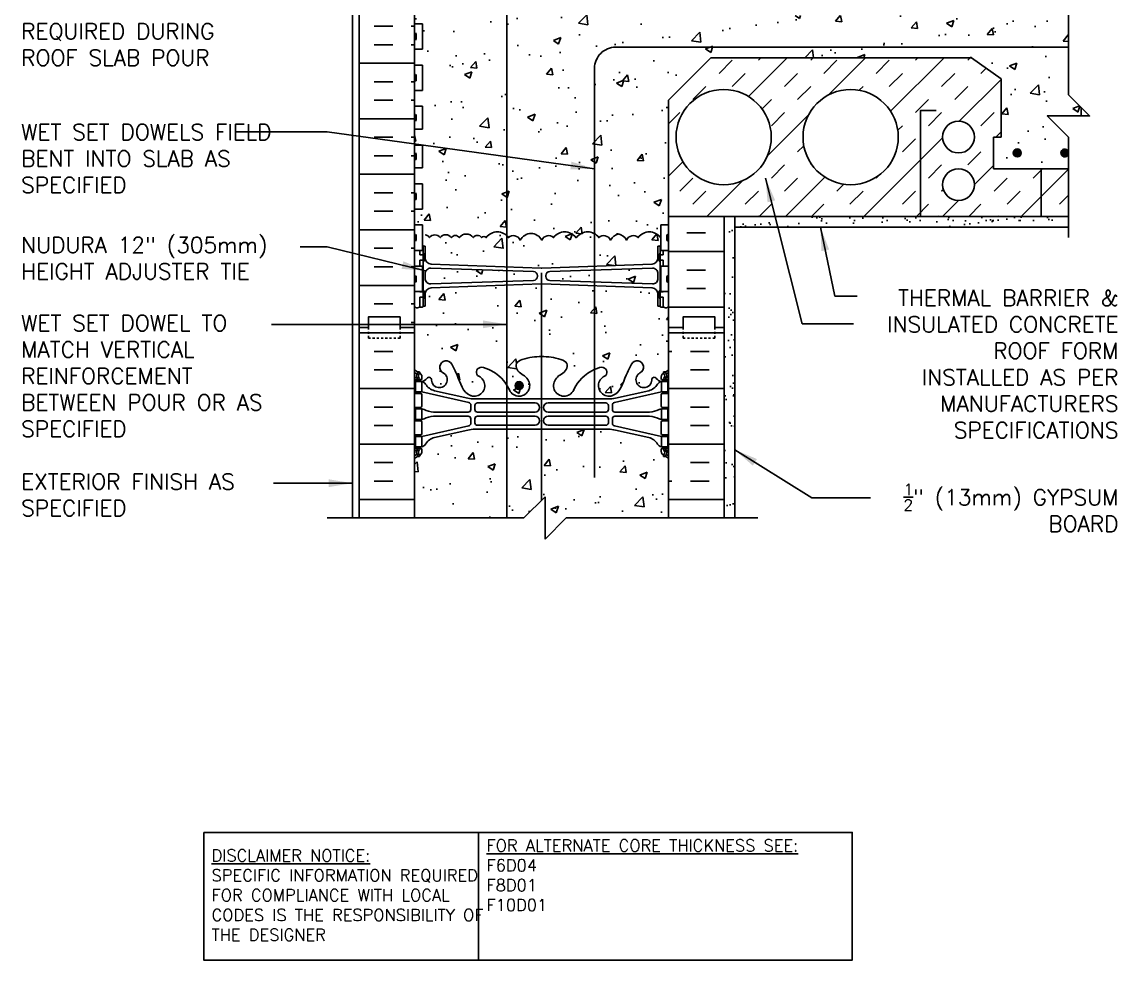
# Model space of a CAD drawing. Header units: inches. Extents: x 240.6 to 292.4, y 49.6 to 123.5.
# Drawn here: x 240.6 to 292.4, y 49.6 to 94 of the extents above; entities that cross this region are included whole.
import ezdxf

# ---------------------------------------------------------------- set-up
doc = ezdxf.new("R2010")
doc.units = ezdxf.units.IN
doc.header["$LTSCALE"] = 0.5
doc.header["$MEASUREMENT"] = 0
doc.linetypes.add('DASHED2', pattern=[0.375, 0.25, -0.125])
for name, color, linetype in [('HATCH', 12, 'Continuous'), ('line25', 2, 'Continuous'), ('LINE3', 3, 'Continuous'), ('LINE50', 5, 'Continuous'), ('LINE9', 9, 'Continuous'), ('TEXT', 4, 'Continuous'), ('Web_Edge', 9, 'Continuous')]:
    doc.layers.add(name, color=color, linetype=linetype)
doc.styles.add('DIM', font='romans.shx', dxfattribs={"width": 0.7})
doc.styles.add('ROMANS', font='romans.shx', dxfattribs={"height": 0.75})
doc.styles.get("Standard").update_dxf_attribs({"font": 'romans.shx', "height": 0.75})
doc.linetypes.add('STEEL', pattern='A,0.5,-0.2,["X",Standard,S=0.1,R=0,X=-0.1,Y=-0.05],-0.1', length=0.8)
doc.dimstyles.new('ext_12', dxfattribs={"dimscale": 12, "dimtxt": 0.09375, "dimasz": 0.09375, "dimexe": 0.09375, "dimexo": 0.0625, "dimgap": 0.0625, "dimtad": 1, "dimdec": 1, "dimzin": 3, "dimdsep": 46, "dimlunit": 4, "dimtxsty": 'DIM', "dimcen": 0.09, "dimdle": 0.09375, "dimclrt": 4, "dimadec": 0, "dimazin": 0, "dimtfac": 1, "dimtdec": 1, "dimtmove": 2, "dimatfit": 3, "dimfxl": 1, "dimfrac": 2, "dimtolj": 1, "dimtzin": 0, "dimarcsym": 0})
pattern_1 = [(45, (-5.4914, 14.1884), (-1.856155, 1.856155), []), (45, (-6.11, 14.807), (-1.856155, 1.856155), [0.875, -0.875]), (45, (-6.7288, 15.4258), (-1.856155, 1.856155), [0.875, -0.875])]

msp = doc.modelspace()

# ---------------------------------------------------------------- hatches: boundary and pattern name
at = {"layer": 'HATCH'}
h = msp.add_hatch(dxfattribs=at)
h.set_pattern_fill('AR-CONC', color=256, scale=0.5)
h.set_pattern_definition([(50, (0, 0), (3.5863, -0.31376), [0.375, -4.125]), (355, (0, 0), (-0.693757, 3.76096), [0.3, -3.3]), (100.4514, (0.299, -0.026), (2.892544, 3.4472), [0.3187, -3.50571]), (46.1842, (0, 1), (5.336207, -0.827596), [0.5625, -6.1875]), (96.6356, (0.4447, 0.931), (4.67331, 4.87059), [0.47805, -5.25857]), (351.1842, (0, 1), (4.67331, 4.87059), [0.45, -4.95]), (21, (0.5, 0.75), (2.984535, -2.013094), [0.375, -4.125]), (326, (0.5, 0.75), (1.216577, 3.62575), [0.3, -3.3]), (71.4514, (0.7487, 0.5822), (4.20111, 1.612656), [0.3187, -3.50571]), (37.5, (0, 0), (0.0607993, 1.6644693), [0, -3.26, 0, -3.35, 0, -3.3125]), (7.5, (0, 0), (1.315348, 1.972059), [0, -1.91, 0, -3.185, 0, -1.2625]), (327.5, (-1.115, 0), (2.669112, -0.1127744), [0, -1.25, 0, -3.9, 0, -5.175]), (317.5, (-1.615, 0), (2.91593, 0.500525), [0, -1.625, 0, -2.59, 0, -3.675])])
h.paths.add_polyline_path([(270.667, 95.158, 0.390098), (270.391, 95.457), (265.183, 95.641, 0.020761), (265.167, 95.642, 0.020761), (265.15, 95.641), (259.942, 95.457, 0.390098), (259.667, 95.158), (259.667, 94.597), (259.567, 94.597, -0.414214), (259.517, 94.547), (259.367, 94.547), (259.337, 94.517), (259.247, 94.517), (259.167, 94.597), (259.167, 94.267, -0.520567), (260.188, 94.172, -0.520567), (260.739, 94.289, -0.520567), (261.789, 94.289, -0.520567), (262.01, 94.289, -0.520567), (262.406, 94.289, -0.520567), (263.06, 94.289, -0.520567), (263.442, 94.289, -0.520567), (263.964, 94.289, -0.520567), (264.465, 94.289, -0.297004), (264.774, 94.414, -0.297004), (265.083, 94.289, -0.520567), (265.584, 94.289, -0.520567), (266.106, 94.289, -0.520567), (266.488, 94.289, -0.520567), (267.142, 94.289, -0.04026), (267.167, 94.319, -0.04026), (267.191, 94.289, -0.520567), (267.845, 94.289, -0.520567), (268.227, 94.289, -0.520567), (268.749, 94.289, -0.40442), (269.167, 94.37, -0.40442), (269.584, 94.289, -0.520567), (270.106, 94.289, -0.520567), (270.488, 94.289, -0.520567), (271.142, 94.289, -0.04026), (271.167, 94.319), (271.167, 94.597), (271.087, 94.517), (270.997, 94.517), (270.967, 94.547), (270.817, 94.547, -0.414214), (270.767, 94.597), (270.667, 94.597)])
h.paths.add_polyline_path([(273.167, 92.267), (285.476, 92.267), (286.88, 91.277), (286.88, 88.517), (286.52, 88.517), (286.52, 87.017), (288.77, 87.017), (290.062, 87.017), (290.062, 88.517), (289.062, 89.517), (290.66, 89.517), (290.66, 89.92), (290.062, 90.517), (290.062, 94.267), (271.167, 94.267), (271.167, 94.319, 0.04026), (271.142, 94.289, 0.520567), (270.488, 94.289, 0.520567), (270.106, 94.289, 0.520567), (269.584, 94.289, 0.40442), (269.167, 94.37, 0.40442), (268.749, 94.289, 0.520567), (268.227, 94.289, 0.520567), (267.845, 94.289, 0.520567), (267.191, 94.289, 0.04026), (267.167, 94.319, 0.04026), (267.142, 94.289, 0.520567), (266.488, 94.289, 0.520567), (266.106, 94.289, 0.520567), (265.584, 94.289, 0.520567), (265.083, 94.289, 0.297004), (264.774, 94.414, 0.297004), (264.465, 94.289, 0.520567), (263.964, 94.289, 0.520567), (263.442, 94.289, 0.520567), (263.06, 94.289, 0.520567), (262.406, 94.289, 0.520567), (262.01, 94.289, 0.520567), (261.789, 94.289, 0.520567), (260.739, 94.289, 0.520567), (260.188, 94.172, 0.520567), (259.167, 94.267), (259.167, 93.872), (259.532, 93.872), (259.532, 92.672), (259.167, 92.672), (259.167, 91.922), (259.532, 91.922), (259.532, 90.722), (259.167, 90.722), (259.167, 89.972), (259.532, 89.972), (259.532, 88.892), (259.167, 88.892), (259.167, 88.142), (259.532, 88.142), (259.532, 87.062), (259.167, 87.062), (259.167, 86.312), (259.532, 86.312), (259.532, 85.112), (259.167, 85.112), (259.167, 84.362), (259.532, 84.362), (259.532, 83.417, -0.327813), (259.567, 83.369), (259.667, 83.369), (259.667, 82.808, 0.390098), (259.942, 82.509), (265.15, 82.326, 0.020761), (265.167, 82.325, 0.020761), (265.183, 82.326), (270.391, 82.509, 0.390098), (270.667, 82.808), (270.667, 83.369), (270.767, 83.369, -0.327813), (270.802, 83.417), (270.802, 84.362), (271.167, 84.362), (271.167, 90.267)])
edge = h.paths.add_edge_path()
edge.add_arc((270.821, 99.156), 0.5, 46.2109, 66.4218)
edge.add_line((271.021, 99.615), (270.931, 99.615))
edge.add_line((270.931, 99.615), (270.931, 99.656))
edge.add_arc((271.071, 99.863), 0.25, 180, 235.9442, ccw=False)
edge.add_line((270.821, 99.863), (270.821, 99.931))
edge.add_arc((270.883, 99.931), 0.0625, 90, 180, ccw=False)
edge.add_line((270.883, 99.993), (270.931, 99.993))
edge.add_line((270.931, 99.993), (270.931, 100.063))
edge.add_line((270.931, 100.063), (270.826, 100.063))
edge.add_arc((270.863, 99.714), 0.352, 96.1291, 141.5331)
edge.add_arc((270.486, 99.982), 0.113, 167.8156, 334.0569, ccw=False)
edge.add_arc((270.001, 99.987), 0.375, 2.9237, 239.8675)
edge.add_arc((269.681, 99.393), 0.3, -152.403, 63.9425, ccw=False)
edge.add_spline(control_points=[(269.415, 99.254), (269.329, 99.421), (269.076, 99.911), (268.881, 100.592), (268.556, 100.723)], knot_values=[0, 0, 0, 0, 0.579211, 1.703896, 1.703896, 1.703896, 1.703896], degree=3, periodic=0)
edge.add_spline(control_points=[(268.556, 100.723), (268.506, 100.742), (268.452, 100.755), (268.395, 100.763)], knot_values=[1.703896, 1.703896, 1.703896, 1.703896, 1.875321, 1.875321, 1.875321, 1.875321], degree=3, periodic=0)
edge.add_arc((268.354, 100.265), 0.5, 85.2926, 251.7937)
edge.add_arc((268.008, 99.64), 0.242, -90, 38.2327, ccw=False)
edge.add_spline(control_points=[(268.008, 99.398), (267.887, 99.396), (267.067, 99.748), (266.822, 100.195), (266.683, 100.475)], knot_values=[0.038125, 0.038125, 0.038125, 0.038125, 0.320663, 1.237398, 1.237398, 1.237398, 1.237398], degree=3, periodic=0)
edge.add_arc((266.229, 100.265), 0.5, 24.819, 224.1875)
edge.add_spline(control_points=[(265.871, 99.917), (265.978, 99.754), (266.338, 99.663), (266.415, 99.167), (265.867, 98.932), (265.463, 98.903), (265.167, 98.882)], knot_values=[0.229407, 0.229407, 0.229407, 0.229407, 0.844432, 1.128849, 1.464331, 2.389004, 2.389004, 2.389004, 2.389004], degree=3, periodic=0)
edge.add_spline(control_points=[(265.167, 98.882), (264.87, 98.903), (264.467, 98.932), (263.918, 99.167), (263.995, 99.663), (264.355, 99.754), (264.463, 99.917)], knot_values=[0.229407, 0.229407, 0.229407, 0.229407, 1.15408, 1.489562, 1.773979, 2.389004, 2.389004, 2.389004, 2.389004], degree=3, periodic=0)
edge.add_arc((264.104, 100.265), 0.5, 315.8125, 515.181)
edge.add_spline(control_points=[(263.65, 100.475), (263.511, 100.195), (263.266, 99.748), (262.446, 99.396), (262.325, 99.398)], knot_values=[0.038125, 0.038125, 0.038125, 0.038125, 0.95486, 1.237398, 1.237398, 1.237398, 1.237398], degree=3, periodic=0)
edge.add_arc((262.325, 99.64), 0.242, 141.7673, 270, ccw=False)
edge.add_arc((261.979, 100.265), 0.5, 288.2063, 454.7074)
edge.add_spline(control_points=[(261.938, 100.763), (261.881, 100.755), (261.827, 100.742), (261.777, 100.723)], knot_values=[1.703896, 1.703896, 1.703896, 1.703896, 1.875321, 1.875321, 1.875321, 1.875321], degree=3, periodic=0)
edge.add_spline(control_points=[(261.777, 100.723), (261.452, 100.592), (261.257, 99.911), (261.004, 99.421), (260.918, 99.254)], knot_values=[0, 0, 0, 0, 1.124685, 1.703896, 1.703896, 1.703896, 1.703896], degree=3, periodic=0)
edge.add_arc((260.653, 99.393), 0.3, 116.0575, 333.031, ccw=False)
edge.add_arc((260.333, 99.987), 0.375, 300.1325, 537.0763)
edge.add_arc((259.847, 99.982), 0.113, -154.0569, 12.1844, ccw=False)
edge.add_arc((259.47, 99.714), 0.352, 38.4669, 83.8709)
edge.add_line((259.508, 100.063), (259.403, 100.063))
edge.add_line((259.403, 100.063), (259.403, 99.993))
edge.add_line((259.403, 99.993), (259.45, 99.993))
edge.add_arc((259.45, 99.931), 0.0625, 0, 90, ccw=False)
edge.add_line((259.513, 99.931), (259.513, 99.863))
edge.add_arc((259.263, 99.863), 0.25, 304.0558, 360, ccw=False)
edge.add_line((259.403, 99.656), (259.403, 99.615))
edge.add_line((259.403, 99.615), (259.313, 99.615))
edge.add_arc((259.513, 99.156), 0.5, 113.5782, 133.7891)
edge.add_line((259.167, 99.517), (259.167, 97.517))
edge.add_line((259.167, 97.517), (259.167, 97.437))
edge.add_line((259.167, 97.437), (259.247, 97.517))
edge.add_line((259.247, 97.517), (259.337, 97.517))
edge.add_line((259.337, 97.517), (259.367, 97.487))
edge.add_line((259.367, 97.487), (259.517, 97.487))
edge.add_arc((259.517, 97.437), 0.05, 0, 90, ccw=False)
edge.add_line((259.567, 97.437), (259.667, 97.437))
edge.add_line((259.667, 97.437), (259.667, 96.876))
edge.add_arc((259.967, 96.876), 0.3, 180, 265.2426)
edge.add_line((259.942, 96.577), (265.15, 96.394))
edge.add_arc((265.167, 96.593), 0.2, 265.2426, 270)
edge.add_arc((265.167, 96.593), 0.2, 270, 274.7574)
edge.add_line((265.183, 96.394), (270.391, 96.577))
edge.add_arc((270.367, 96.876), 0.3, 274.7574, 360)
edge.add_line((270.667, 96.876), (270.667, 97.437))
edge.add_line((270.667, 97.437), (270.767, 97.437))
edge.add_arc((270.817, 97.437), 0.05, 90, 180, ccw=False)
edge.add_line((270.817, 97.487), (270.967, 97.487))
edge.add_line((270.967, 97.487), (270.997, 97.517))
edge.add_line((270.997, 97.517), (271.087, 97.517))
edge.add_line((271.087, 97.517), (271.167, 97.437))
edge.add_line((271.167, 97.437), (271.167, 97.517))
edge.add_line((271.167, 97.517), (271.167, 99.517))
h.paths.add_polyline_path([(271.167, 106.517), (266.123, 106.517), (265.123, 105.517), (265.123, 107.517), (264.123, 106.517), (259.167, 106.517), (259.167, 103.71, 0.088416), (259.313, 103.612), (259.403, 103.612), (259.403, 103.571, -0.249069), (259.513, 103.363), (259.513, 103.296, -0.414214), (259.45, 103.233), (259.403, 103.233), (259.403, 103.163), (259.508, 103.163, -0.155529), (259.683, 103.029, 0.180914), (260.101, 102.718), (261.682, 102.365, 0.054974), (262.009, 102.329), (265.167, 102.329), (268.325, 102.329, 0.054974), (268.651, 102.365), (270.232, 102.718, 0.180914), (270.65, 103.029, -0.155529), (270.826, 103.163), (270.931, 103.163), (270.931, 103.233), (270.883, 103.233, -0.414214), (270.821, 103.296), (270.821, 103.363, -0.249069), (270.931, 103.571), (270.931, 103.612), (271.021, 103.612, 0.088416), (271.167, 103.71)])
h.paths.add_polyline_path([(264.783, 96.234), (259.922, 96.386, 0.421005), (259.667, 96.136), (259.667, 95.899, 0.425773), (259.926, 95.649), (264.783, 95.8, 0.390098), (264.967, 96), (264.967, 96.035, 0.390098)])
h.paths.add_polyline_path([(270.667, 96.136, 0.425773), (270.407, 96.386), (265.55, 96.234, 0.390098), (265.367, 96.035), (265.367, 96, 0.390098), (265.55, 95.8), (270.411, 95.649, 0.421005), (270.667, 95.899)])
h.paths.add_polyline_path([(271.167, 111.45, 0.088416), (271.021, 111.547), (270.931, 111.547), (270.931, 111.589, -0.249069), (270.821, 111.796), (270.821, 111.864, -0.414214), (270.883, 111.926), (270.931, 111.926), (270.931, 111.996), (270.826, 111.996, -0.155529), (270.65, 112.13, 0.180914), (270.232, 112.442), (268.651, 112.795, 0.054974), (268.325, 112.831), (265.167, 112.831), (262.009, 112.831, 0.054974), (261.682, 112.795), (260.101, 112.442, 0.180914), (259.683, 112.13, -0.155529), (259.508, 111.996), (259.403, 111.996), (259.403, 111.926), (259.45, 111.926, -0.414214), (259.513, 111.864), (259.513, 111.796, -0.249069), (259.403, 111.589), (259.403, 111.547), (259.313, 111.547, 0.088416), (259.167, 111.45), (259.167, 109.017), (264.123, 109.017), (265.123, 110.017), (265.123, 108.017), (266.123, 109.017), (271.167, 109.017)])
edge = h.paths.add_edge_path()
edge.add_line((271.167, 80.529), (271.087, 80.449))
edge.add_line((271.087, 80.449), (270.997, 80.449))
edge.add_line((270.997, 80.449), (270.967, 80.479))
edge.add_line((270.967, 80.479), (270.817, 80.479))
edge.add_arc((270.817, 80.529), 0.05, 180, 270, ccw=False)
edge.add_line((270.767, 80.529), (270.667, 80.529))
edge.add_line((270.667, 80.529), (270.667, 81.09))
edge.add_arc((270.367, 81.09), 0.3, 360, 445.2426)
edge.add_line((270.391, 81.389), (265.183, 81.573))
edge.add_arc((265.167, 81.374), 0.2, 85.2426, 90)
edge.add_arc((265.167, 81.374), 0.2, 90, 94.7574)
edge.add_line((265.15, 81.573), (259.942, 81.389))
edge.add_arc((259.967, 81.09), 0.3, 94.7574, 180)
edge.add_line((259.667, 81.09), (259.667, 80.529))
edge.add_line((259.667, 80.529), (259.567, 80.529))
edge.add_arc((259.517, 80.529), 0.05, -90, 0, ccw=False)
edge.add_line((259.517, 80.479), (259.367, 80.479))
edge.add_line((259.367, 80.479), (259.337, 80.449))
edge.add_line((259.337, 80.449), (259.247, 80.449))
edge.add_line((259.247, 80.449), (259.167, 80.529))
edge.add_line((259.167, 80.529), (259.167, 79.517))
edge.add_line((259.167, 79.517), (259.167, 77.517))
edge.add_arc((259.513, 77.878), 0.5, 226.2109, 246.4218)
edge.add_line((259.313, 77.42), (259.403, 77.42))
edge.add_line((259.403, 77.42), (259.403, 77.378))
edge.add_arc((259.263, 77.171), 0.25, 0, 55.9442, ccw=False)
edge.add_line((259.513, 77.171), (259.513, 77.104))
edge.add_arc((259.45, 77.104), 0.0625, -90, 0, ccw=False)
edge.add_line((259.45, 77.041), (259.403, 77.041))
edge.add_line((259.403, 77.041), (259.403, 76.971))
edge.add_line((259.403, 76.971), (259.508, 76.971))
edge.add_arc((259.47, 77.321), 0.352, 276.1291, 321.5331)
edge.add_arc((259.847, 77.052), 0.113, -12.1844, 154.0569, ccw=False)
edge.add_arc((260.333, 77.048), 0.375, 182.9237, 419.8675)
edge.add_arc((260.653, 77.641), 0.3, 27.597, 243.9425, ccw=False)
edge.add_spline(control_points=[(260.918, 77.78), (261.004, 77.614), (261.257, 77.123), (261.452, 76.443), (261.777, 76.312)], knot_values=[0, 0, 0, 0, 0.579211, 1.703896, 1.703896, 1.703896, 1.703896], degree=3, periodic=0)
edge.add_spline(control_points=[(261.777, 76.312), (261.827, 76.292), (261.881, 76.28), (261.938, 76.271)], knot_values=[1.703896, 1.703896, 1.703896, 1.703896, 1.875321, 1.875321, 1.875321, 1.875321], degree=3, periodic=0)
edge.add_arc((261.979, 76.77), 0.5, 265.2926, 431.7937)
edge.add_arc((262.325, 77.394), 0.242, 90, 218.2327, ccw=False)
edge.add_spline(control_points=[(262.325, 77.636), (262.446, 77.638), (263.266, 77.287), (263.511, 76.84), (263.65, 76.56)], knot_values=[0.038125, 0.038125, 0.038125, 0.038125, 0.320663, 1.237398, 1.237398, 1.237398, 1.237398], degree=3, periodic=0)
edge.add_arc((264.104, 76.77), 0.5, 204.819, 404.1875)
edge.add_spline(control_points=[(264.463, 77.118), (264.355, 77.281), (263.995, 77.372), (263.918, 77.867), (264.467, 78.103), (264.87, 78.132), (265.167, 78.153)], knot_values=[0.229407, 0.229407, 0.229407, 0.229407, 0.844432, 1.128849, 1.464331, 2.389004, 2.389004, 2.389004, 2.389004], degree=3, periodic=0)
edge.add_spline(control_points=[(265.167, 78.153), (265.463, 78.132), (265.867, 78.103), (266.415, 77.867), (266.338, 77.372), (265.978, 77.281), (265.871, 77.118)], knot_values=[0.229407, 0.229407, 0.229407, 0.229407, 1.15408, 1.489562, 1.773979, 2.389004, 2.389004, 2.389004, 2.389004], degree=3, periodic=0)
edge.add_arc((266.229, 76.77), 0.5, 135.8125, 335.181)
edge.add_spline(control_points=[(266.683, 76.56), (266.822, 76.84), (267.067, 77.287), (267.887, 77.638), (268.008, 77.636)], knot_values=[0.038125, 0.038125, 0.038125, 0.038125, 0.95486, 1.237398, 1.237398, 1.237398, 1.237398], degree=3, periodic=0)
edge.add_arc((268.008, 77.394), 0.242, -38.2327, 90, ccw=False)
edge.add_arc((268.354, 76.77), 0.5, 108.2063, 274.7074)
edge.add_spline(control_points=[(268.395, 76.271), (268.452, 76.28), (268.506, 76.292), (268.556, 76.312)], knot_values=[1.703896, 1.703896, 1.703896, 1.703896, 1.875321, 1.875321, 1.875321, 1.875321], degree=3, periodic=0)
edge.add_spline(control_points=[(268.556, 76.312), (268.881, 76.443), (269.076, 77.123), (269.329, 77.614), (269.415, 77.78)], knot_values=[0, 0, 0, 0, 1.124685, 1.703896, 1.703896, 1.703896, 1.703896], degree=3, periodic=0)
edge.add_arc((269.681, 77.641), 0.3, -63.9425, 153.014, ccw=False)
edge.add_arc((270.001, 77.048), 0.375, 120.1325, 357.0763)
edge.add_arc((270.486, 77.052), 0.113, 25.9431, 192.1844, ccw=False)
edge.add_arc((270.863, 77.321), 0.352, 218.4669, 263.8709)
edge.add_line((270.826, 76.971), (270.931, 76.971))
edge.add_line((270.931, 76.971), (270.931, 77.041))
edge.add_line((270.931, 77.041), (270.883, 77.041))
edge.add_arc((270.883, 77.104), 0.0625, 180, 270, ccw=False)
edge.add_line((270.821, 77.104), (270.821, 77.171))
edge.add_arc((271.071, 77.171), 0.25, 124.0558, 180, ccw=False)
edge.add_line((270.931, 77.378), (270.931, 77.42))
edge.add_line((270.931, 77.42), (271.021, 77.42))
edge.add_arc((270.821, 77.878), 0.5, 293.5782, 313.7891)
edge.add_line((271.167, 77.517), (271.167, 80.529))
h.paths.add_polyline_path([(264.966, 81.949, 0.446422), (264.762, 82.167), (259.922, 82.318, 0.421005), (259.667, 82.068), (259.667, 81.83, 0.425773), (259.926, 81.581), (264.783, 81.732, 0.4157)])
h.paths.add_polyline_path([(270.667, 82.068, 0.425773), (270.407, 82.318), (265.55, 82.166, 0.4157), (265.367, 81.949, 0.446422), (265.571, 81.732), (270.411, 81.581, 0.421005), (270.667, 81.83)])
h.paths.add_polyline_path([(271.167, 73.325, 0.088416), (271.021, 73.422), (270.931, 73.422), (270.931, 73.464, -0.249069), (270.821, 73.671), (270.821, 73.739, -0.414214), (270.883, 73.801), (270.931, 73.801), (270.931, 73.871), (270.826, 73.871, -0.155529), (270.65, 74.005, 0.180914), (270.232, 74.317), (268.651, 74.67, 0.054974), (268.325, 74.706), (265.167, 74.706), (262.009, 74.706, 0.054974), (261.682, 74.67), (260.101, 74.317, 0.180914), (259.683, 74.005, -0.155529), (259.508, 73.871), (259.403, 73.871), (259.403, 73.801), (259.45, 73.801, -0.414214), (259.513, 73.739), (259.513, 73.671, -0.249069), (259.403, 73.464), (259.403, 73.422), (259.313, 73.422, 0.088416), (259.167, 73.325), (259.167, 70.517), (264.333, 70.517), (265.333, 71.517), (265.333, 69.517), (266.333, 70.517), (271.167, 70.517)])
h = msp.add_hatch(dxfattribs=at)
h.set_pattern_fill('INSUL', color=256, scale=7, style=0)
h.set_pattern_definition([(0, (-2666.995, -317.4922), (0, 2.625), []), (0, (-2666.995, -316.6172), (0, 2.625), [0.875, -0.875]), (0, (-2666.995, -315.7422), (0, 2.625), [0.875, -0.875])])
h.paths.add_polyline_path([(256.542, 79.517), (256.979, 79.517), (256.979, 80.017), (258.479, 80.017), (258.479, 79.517), (259.167, 79.517), (259.167, 97.517), (258.479, 97.517), (258.479, 98.017), (256.979, 98.017), (256.979, 97.517), (256.542, 97.517)])
h = msp.add_hatch(dxfattribs=at)
h.set_pattern_fill('INSUL', color=256, scale=7, style=0)
h.set_pattern_definition([(0, (76.0339, -48.1425), (0, 2.625), []), (0, (76.0339, -47.2675), (0, 2.625), [0.875, -0.875]), (0, (76.0339, -46.3925), (0, 2.625), [0.875, -0.875])])
h.paths.add_polyline_path([(273.792, 97.517), (273.354, 97.517), (273.354, 98.017), (271.854, 98.017), (271.854, 97.517), (271.167, 97.517), (271.167, 94.267), (273.792, 94.267)])
h.paths.add_polyline_path([(273.792, 84.767), (271.167, 84.767), (271.167, 79.517), (271.854, 79.517), (271.854, 80.017), (273.354, 80.017), (273.354, 79.517), (273.792, 79.517)])
h = msp.add_hatch(dxfattribs=at)
h.set_pattern_fill('INSUL', color=256, scale=7, angle=45, style=0)
h.set_pattern_definition(pattern_1)
h.paths.add_polyline_path([(284.117, 86.267, -1), (285.617, 86.267, -1)], flags=16)
edge = h.paths.add_edge_path()
edge.add_arc((284.867, 88.517), 0.75, 0, 360)
edge = h.paths.add_edge_path()
edge.add_arc((279.77, 88.517), 2.25, 0, 360)
edge = h.paths.add_edge_path()
edge.add_arc((273.77, 88.517), 2.25, 0, 360)
h.paths.add_polyline_path([(288.77, 87.017), (286.52, 87.017), (286.52, 88.517), (286.88, 88.517), (286.88, 91.277), (285.476, 92.267), (273.167, 92.267), (271.167, 90.267), (271.167, 84.767), (288.77, 84.767)])
h = msp.add_hatch(dxfattribs=at)
h.set_pattern_fill('INSUL', color=256, scale=7, angle=45, style=0)
h.set_pattern_definition(pattern_1)
h.paths.add_polyline_path([(288.77, 84.767), (290.062, 84.767), (290.062, 87.017), (288.77, 87.017)])
h = msp.add_hatch(dxfattribs=at)
h.set_pattern_fill('AR-SAND', color=256, scale=0.5, style=0)
h.set_pattern_definition([(37.5, (76.03386, -48.1425), (-0.0314967, 0.963412), [0, -0.76, 0, -0.85, 0, -0.8125]), (7.5, (76.0339, -48.1425), (0.8848884, 1.411073), [0, -0.41, 0, -0.685, 0, -0.2625]), (327.5, (75.4189, -48.1425), (1.557071, 0.0028295), [0, -0.25, 0, -0.9, 0, -1.175]), (317.5, (75.4189, -48.1425), (1.503063, 0.438838), [0, -0.125, 0, -0.59, 0, -0.675])])
h.paths.add_polyline_path([(274.292, 84.45, 0.267949), (274.042, 84.017), (274.042, 81.767), (273.917, 81.267), (273.792, 81.267), (273.792, 79.517), (273.792, 70.517), (274.292, 70.517)])
h = msp.add_hatch(dxfattribs=at)
h.set_pattern_fill('AR-SAND', color=256, scale=0.5, style=0)
h.set_pattern_definition([(37.5, (72.86946, -49.7245), (-0.0314967, 0.963412), [0, -0.76, 0, -0.85, 0, -0.8125]), (7.5, (72.8695, -49.7245), (0.8848884, 1.411073), [0, -0.41, 0, -0.685, 0, -0.2625]), (327.5, (72.2545, -49.7245), (1.557071, 0.0028295), [0, -0.25, 0, -0.9, 0, -1.175]), (317.5, (72.2545, -49.7245), (1.503063, 0.438838), [0, -0.125, 0, -0.59, 0, -0.675])])
h.paths.add_polyline_path([(277.792, 84.767), (277.792, 84.642, -0.414214), (277.667, 84.517), (274.542, 84.517, 0.131652), (274.292, 84.45), (274.292, 84.267), (290.062, 84.267), (290.062, 84.767)])
at = {"layer": 'LINE3'}
for points in [[(287.832, 87.767, 1), (287.457, 87.767, 1)], [(290.062, 87.851, 4.219488), (290.062, 87.683)], [(264.292, 76.77, 1), (263.917, 76.77, 1)]]:
    msp.add_hatch(color=256, dxfattribs=at).paths.add_polyline_path(points)

# ---------------------------------------------------------------- linework, layer by layer
at = {"layer": 'HATCH'}
for p, q in [((287.513, 87.906), (287.513, 87.906)), ((275.412, 84.767), (275.438, 84.794)), ((278.24, 84.767), (278.266, 84.794)), ((283.897, 84.767), (283.923, 84.794)), ((286.725, 84.767), (286.752, 84.794)), ((256.542, 79.258), (259.167, 79.258)), ((273.792, 79.258), (271.167, 79.258)), ((257.255, 78.383), (258.13, 78.383)), ((271.328, 78.383), (271.167, 78.383)), ((271.328, 78.383), (271.167, 78.383)), ((273.078, 78.383), (272.203, 78.383)), ((257.255, 77.508), (258.13, 77.508)), ((273.078, 77.508), (272.203, 77.508)), ((256.542, 76.633), (259.167, 76.633)), ((273.792, 76.633), (271.167, 76.633)), ((257.255, 75.758), (258.13, 75.758)), ((273.078, 75.758), (272.203, 75.758)), ((257.255, 74.883), (258.13, 74.883)), ((273.078, 74.883), (272.203, 74.883)), ((256.542, 74.008), (259.167, 74.008)), ((273.792, 74.008), (271.167, 74.008)), ((257.255, 73.133), (258.13, 73.133)), ((273.078, 73.133), (272.203, 73.133)), ((257.255, 72.258), (258.13, 72.258)), ((271.328, 72.258), (271.167, 72.258)), ((271.328, 72.258), (271.167, 72.258)), ((273.078, 72.258), (272.203, 72.258)), ((256.542, 71.383), (259.167, 71.383)), ((273.792, 71.383), (271.167, 71.383))]:
    msp.add_line(p, q, dxfattribs=at)
for points in [[(264.667, 83.964, 0.257048), (264.152, 83.648, 0.520567), (263.601, 83.766, 0.520567), (262.55, 83.766, 0.520567), (262.33, 83.766, 0.520567), (261.933, 83.766, 0.520567), (261.279, 83.766, 0.520567), (260.897, 83.766, 0.520567), (260.376, 83.766, 0.520567), (259.874, 83.766, 0.204172), (259.671, 83.892, 0.204172)], [(264.667, 83.964, -0.257048), (265.181, 83.648, -0.520567), (265.732, 83.766, -0.520567), (266.783, 83.766, -0.053186), (266.802, 83.787, -0.053186)], [(268.802, 83.943, 0.199481), (268.422, 83.648, 0.520567), (267.871, 83.766, 0.520567), (266.82, 83.766, 0.053186), (266.802, 83.787)], [(268.802, 83.943, -0.199481), (269.181, 83.648, -0.520567), (269.732, 83.766, -0.520567), (270.783, 83.766, -0.053186), (270.802, 83.787)]]:
    msp.add_lwpolyline(points, format="xyb", dxfattribs=at)
at = {"layer": 'line25'}
for p, q in [((259.167, 97.517), (259.167, 79.517)), ((259.167, 93.872), (259.532, 93.872)), ((259.532, 92.672), (259.532, 93.872)), ((259.167, 92.672), (259.532, 92.672)), ((271.167, 90.267), (273.167, 92.267)), ((273.167, 92.267), (285.476, 92.267)), ((285.476, 92.267), (286.88, 91.277)), ((259.167, 91.922), (259.532, 91.922)), ((259.532, 90.722), (259.532, 91.922)), ((286.88, 91.277), (286.88, 88.517)), ((259.167, 90.722), (259.532, 90.722)), ((271.167, 84.362), (271.167, 90.267)), ((259.167, 89.972), (259.532, 89.972)), ((259.532, 89.972), (259.532, 88.892)), ((259.167, 88.892), (259.532, 88.892)), ((286.88, 88.517), (286.52, 88.517)), ((286.52, 88.517), (286.52, 87.017)), ((259.167, 88.142), (259.532, 88.142)), ((259.532, 87.062), (259.532, 88.142)), ((259.167, 87.062), (259.532, 87.062)), ((286.52, 87.017), (288.77, 87.017)), ((288.77, 87.017), (288.77, 84.767)), ((259.167, 86.312), (259.532, 86.312)), ((259.532, 86.312), (259.532, 85.112)), ((259.167, 85.112), (259.532, 85.112)), ((259.167, 84.362), (259.532, 84.362)), ((259.532, 84.362), (259.532, 83.162)), ((270.802, 84.362), (270.802, 83.162)), ((271.167, 84.362), (270.802, 84.362)), ((271.167, 84.767), (290.062, 84.767)), ((271.167, 70.517), (271.167, 84.767)), ((288.77, 84.767), (271.167, 84.767)), ((259.167, 83.162), (259.532, 83.162)), ((271.167, 83.162), (270.802, 83.162)), ((259.167, 82.412), (259.532, 82.412)), ((259.532, 82.412), (259.532, 81.212)), ((271.167, 82.412), (270.802, 82.412)), ((270.802, 82.412), (270.802, 81.212)), ((259.167, 81.212), (259.532, 81.212)), ((271.167, 81.212), (270.802, 81.212)), ((259.167, 79.517), (259.167, 70.517))]:
    msp.add_line(p, q, dxfattribs=at)
for points in [[(290.66, 89.92), (290.66, 89.517)], [(290.062, 87.017), (288.77, 87.017), (288.77, 84.767), (290.062, 84.767)]]:
    msp.add_lwpolyline(points, dxfattribs=at)
at = {"layer": 'LINE3'}
for p, q in [((263.517, 106.517), (263.517, 70.517)), ((265.16, 82.093), (265.16, 71.344))]:
    msp.add_line(p, q, dxfattribs=at)
at = {"layer": 'LINE3', "linetype": 'STEEL'}
msp.add_line((290.062, 92.767), (273.167, 92.767), dxfattribs=at)
at = {"layer": 'LINE3'}
msp.add_lwpolyline([(273.167, 92.767), (268.667, 92.767, 0.414214), (267.667, 91.767), (267.667, 72.43)], format="xyb", dxfattribs=at)
for centre in [(287.645, 87.767), (264.104, 76.77)]:
    msp.add_circle(centre, 0.188, dxfattribs=at)
msp.add_arc((289.895, 87.767), 0.188, 26.6657, 333.3343, dxfattribs=at)
at = {"layer": 'LINE50'}
for p, q in [((256.542, 79.517), (256.542, 97.517)), ((273.792, 79.517), (273.792, 84.767)), ((256.542, 70.517), (256.542, 79.517)), ((273.792, 70.517), (273.792, 79.517))]:
    msp.add_line(p, q, dxfattribs=at)
for points in [[(259.167, 79.517), (258.479, 79.517), (258.479, 80.017), (256.979, 80.017), (256.979, 79.517), (256.542, 79.517)], [(256.542, 79.517), (256.979, 79.517), (256.979, 80.017), (258.479, 80.017), (258.479, 79.517), (259.167, 79.517)], [(271.167, 79.517), (271.854, 79.517), (271.854, 80.017), (273.354, 80.017), (273.354, 79.517), (273.792, 79.517)], [(273.792, 79.517), (273.354, 79.517), (273.354, 80.017), (271.854, 80.017), (271.854, 79.517), (271.167, 79.517)]]:
    msp.add_lwpolyline(points, dxfattribs=at)
at = {"layer": 'LINE9'}
for p, q in [((256.229, 106.517), (256.229, 70.52)), ((259.167, 93.382), (259.167, 93.162)), ((259.167, 93.327), (259.167, 93.327)), ((259.167, 93.217), (259.167, 93.217)), ((259.207, 93.422), (259.207, 93.422)), ((259.247, 93.382), (259.247, 93.162)), ((259.207, 93.122), (259.207, 93.122)), ((259.167, 91.432), (259.167, 91.212)), ((259.167, 91.377), (259.167, 91.377)), ((259.167, 91.267), (259.167, 91.267)), ((259.207, 91.472), (259.207, 91.472)), ((259.207, 91.172), (259.207, 91.172)), ((259.247, 91.432), (259.247, 91.212)), ((259.167, 89.542), (259.167, 89.322)), ((259.207, 89.582), (259.207, 89.582)), ((259.247, 89.542), (259.247, 89.322)), ((259.167, 89.487), (259.167, 89.487)), ((259.167, 89.377), (259.167, 89.377)), ((259.207, 89.282), (259.207, 89.282)), ((259.167, 87.712), (259.167, 87.492)), ((259.167, 87.657), (259.167, 87.657)), ((259.167, 87.547), (259.167, 87.547)), ((259.207, 87.752), (259.207, 87.752)), ((259.247, 87.712), (259.247, 87.492)), ((259.207, 87.452), (259.207, 87.452)), ((259.167, 85.822), (259.167, 85.602)), ((259.167, 85.767), (259.167, 85.767)), ((259.167, 85.657), (259.167, 85.657)), ((259.207, 85.862), (259.207, 85.862)), ((259.207, 85.562), (259.207, 85.562)), ((259.247, 85.822), (259.247, 85.602)), ((274.292, 70.517), (274.292, 84.767)), ((259.167, 83.872), (259.167, 83.652)), ((259.207, 83.912), (259.207, 83.912)), ((259.247, 83.872), (259.247, 83.652)), ((271.087, 83.872), (271.087, 83.652)), ((271.127, 83.912), (271.127, 83.912)), ((271.167, 83.872), (271.167, 83.652)), ((274.292, 84.267), (290.062, 84.267)), ((259.167, 83.817), (259.167, 83.817)), ((259.167, 83.707), (259.167, 83.707)), ((259.207, 83.612), (259.207, 83.612)), ((259.567, 83.369), (259.667, 83.369)), ((259.567, 80.529), (259.567, 83.369)), ((259.567, 83.349), (259.567, 83.349)), ((259.667, 83.369), (259.667, 82.808)), ((270.667, 83.369), (270.667, 82.808)), ((270.767, 83.369), (270.667, 83.369)), ((270.767, 80.529), (270.767, 83.369)), ((270.767, 83.349), (270.767, 83.349)), ((271.127, 83.612), (271.127, 83.612)), ((271.167, 83.817), (271.167, 83.817)), ((271.167, 83.707), (271.167, 83.707)), ((259.417, 83.162), (259.417, 82.949)), ((259.567, 82.999), (259.617, 82.999)), ((259.617, 82.999), (259.617, 82.649)), ((270.767, 82.999), (270.717, 82.999)), ((270.717, 82.999), (270.717, 82.649)), ((270.917, 83.162), (270.917, 82.949)), ((259.417, 82.699), (259.417, 82.412)), ((259.567, 82.649), (259.617, 82.649)), ((264.783, 82.166), (259.926, 82.318)), ((265.15, 82.326), (259.942, 82.509)), ((265.183, 82.326), (270.391, 82.509)), ((265.55, 82.166), (270.407, 82.318)), ((270.767, 82.649), (270.717, 82.649)), ((270.917, 82.699), (270.917, 82.412)), ((259.167, 81.922), (259.167, 81.702)), ((259.167, 81.867), (259.167, 81.867)), ((259.207, 81.962), (259.207, 81.962)), ((259.247, 81.922), (259.247, 81.702)), ((259.667, 81.83), (259.667, 82.068)), ((264.967, 81.967), (264.967, 81.932)), ((265.367, 81.967), (265.367, 81.932)), ((270.667, 81.83), (270.667, 82.068)), ((271.087, 81.922), (271.087, 81.702)), ((271.127, 81.962), (271.127, 81.962)), ((271.167, 81.922), (271.167, 81.702)), ((271.167, 81.867), (271.167, 81.867)), ((259.167, 81.757), (259.167, 81.757)), ((259.207, 81.662), (259.207, 81.662)), ((264.783, 81.732), (259.926, 81.581)), ((265.15, 81.573), (259.942, 81.389)), ((265.183, 81.573), (270.391, 81.389)), ((265.55, 81.732), (270.407, 81.581)), ((271.127, 81.662), (271.127, 81.662)), ((271.167, 81.757), (271.167, 81.757)), ((259.417, 81.212), (259.417, 81.199)), ((259.417, 80.949), (259.417, 80.529)), ((259.567, 81.249), (259.617, 81.249)), ((259.567, 80.899), (259.617, 80.899)), ((259.617, 81.249), (259.617, 80.899)), ((259.667, 81.09), (259.667, 80.529)), ((270.667, 81.09), (270.667, 80.529)), ((270.717, 81.249), (270.717, 80.899)), ((270.767, 81.249), (270.717, 81.249)), ((270.767, 80.899), (270.717, 80.899)), ((270.917, 81.212), (270.917, 81.199)), ((270.917, 80.949), (270.917, 80.529)), ((259.167, 80.529), (259.247, 80.449)), ((259.247, 80.449), (259.337, 80.449)), ((259.417, 80.529), (259.337, 80.449)), ((259.367, 80.479), (259.517, 80.479)), ((259.417, 80.479), (259.517, 80.479)), ((259.567, 80.529), (259.667, 80.529)), ((270.767, 80.529), (270.667, 80.529)), ((270.967, 80.479), (270.817, 80.479)), ((270.917, 80.479), (270.817, 80.479)), ((270.917, 80.529), (270.997, 80.449)), ((271.087, 80.449), (270.997, 80.449)), ((271.167, 80.529), (271.087, 80.449)), ((265.333, 71.517), (264.333, 70.517)), ((265.333, 71.517), (265.333, 69.517)), ((255.038, 70.517), (264.333, 70.517)), ((266.333, 70.517), (265.333, 69.517)), ((266.333, 70.517), (275.392, 70.517))]:
    msp.add_line(p, q, dxfattribs=at)
for points in [[(290.062, 83.767), (290.062, 88.517), (289.062, 89.517), (291.062, 89.517), (290.062, 90.517), (290.062, 96.179)], [(283.818, 89.767), (283.068, 89.767), (283.068, 84.767)], [(259.417, 82.949), (259.567, 82.949), (259.567, 82.699), (259.417, 82.699)], [(270.917, 82.949), (270.767, 82.949), (270.767, 82.699), (270.917, 82.699)], [(259.532, 82.199), (259.567, 82.199), (259.567, 81.699), (259.532, 81.699)], [(270.802, 82.199), (270.767, 82.199), (270.767, 81.699), (270.802, 81.699)], [(259.417, 80.949), (259.567, 80.949), (259.567, 81.199), (259.417, 81.199)], [(270.917, 80.949), (270.767, 80.949), (270.767, 81.199), (270.917, 81.199)]]:
    msp.add_lwpolyline(points, dxfattribs=at)
at = {"layer": 'LINE9', "linetype": 'DASHED2', "ltscale": 0.15}
for points in [[(258.479, 79.517), (258.479, 79.517), (258.479, 79.017), (256.979, 79.017), (256.979, 79.517), (256.979, 79.517)], [(273.354, 79.517), (273.354, 79.517), (273.354, 79.017), (271.854, 79.017), (271.854, 79.517), (271.854, 79.517)]]:
    msp.add_lwpolyline(points, dxfattribs=at)
at = {"layer": 'LINE9'}
for centre, radius in [((273.77, 88.517), 2.25), ((279.77, 88.517), 2.25), ((284.867, 88.517), 0.75), ((284.867, 86.267), 0.75)]:
    msp.add_circle(centre, radius, dxfattribs=at)
for centre, radius, start, end in [((259.207, 93.382), 0.04, 90, 180), ((259.207, 93.162), 0.04, 180, 270), ((259.207, 93.382), 0.04, 0, 90), ((259.207, 93.162), 0.04, 270, 0), ((259.207, 91.432), 0.04, 90, 180), ((259.207, 91.212), 0.04, 180, 270), ((259.207, 91.432), 0.04, 0, 90), ((259.207, 91.212), 0.04, 270, 0), ((259.207, 89.542), 0.04, 90, 180), ((259.207, 89.542), 0.04, 0, 90), ((259.207, 89.322), 0.04, 180, 270), ((259.207, 89.322), 0.04, 270, 0), ((259.207, 87.712), 0.04, 90, 180), ((259.207, 87.492), 0.04, 180, 270), ((259.207, 87.712), 0.04, 0, 90), ((259.207, 87.492), 0.04, 270, 0), ((259.207, 85.822), 0.04, 90, 180), ((259.207, 85.602), 0.04, 180, 270), ((259.207, 85.822), 0.04, 0, 90), ((259.207, 85.602), 0.04, 270, 0), ((259.207, 83.872), 0.04, 90, 180), ((259.207, 83.872), 0.04, 0, 90), ((271.127, 83.872), 0.04, 90, 180), ((271.127, 83.872), 0.04, 360, 90), ((259.207, 83.652), 0.04, 180, 270), ((259.207, 83.652), 0.04, 270, 0), ((259.517, 83.369), 0.05, 0, 72.5993), ((270.817, 83.369), 0.05, 107.4007, 180), ((271.127, 83.652), 0.04, 180, 270), ((271.127, 83.652), 0.04, 270, 0), ((259.967, 82.808), 0.3, 180, 265.2426), ((270.367, 82.808), 0.3, 274.7574, 0), ((259.917, 82.068), 0.25, 87.7479, 180), ((265.167, 82.525), 0.2, 265.2426, 270), ((265.167, 82.525), 0.2, 270, 274.7574), ((270.417, 82.068), 0.25, 0, 92.2521), ((259.207, 81.922), 0.04, 90, 180), ((259.207, 81.922), 0.04, 0, 90), ((259.917, 81.83), 0.25, 180, 272.2521), ((264.767, 81.967), 0.2, 0, 85.2426), ((264.767, 81.932), 0.2, 274.7574, 0), ((265.567, 81.967), 0.2, 94.7574, 180), ((265.567, 81.932), 0.2, 180, 265.2426), ((270.417, 81.83), 0.25, 267.7479, 0), ((271.127, 81.922), 0.04, 90, 180), ((271.127, 81.922), 0.04, 360, 90), ((259.207, 81.702), 0.04, 180, 270), ((259.207, 81.702), 0.04, 270, 0), ((259.967, 81.09), 0.3, 94.7574, 180), ((265.167, 81.374), 0.2, 90, 94.7574), ((265.167, 81.374), 0.2, 85.2426, 90), ((270.367, 81.09), 0.3, 0, 85.2426), ((271.127, 81.702), 0.04, 180, 270), ((271.127, 81.702), 0.04, 270, 0), ((259.517, 80.529), 0.05, 270, 0), ((270.817, 80.529), 0.05, 180, 270)]:
    msp.add_arc(centre, radius, start, end, dxfattribs=at)
at = {"layer": 'TEXT'}
msp.add_lwpolyline([(249.204, 55.651), (262.187, 55.651), (262.187, 49.613), (249.204, 49.613)], close=True, dxfattribs=at)
msp.add_lwpolyline([(262.187, 55.651), (279.848, 55.651), (279.848, 49.613), (262.187, 49.613)], dxfattribs=at)
at = {"layer": 'Web_Edge'}
for p, q in [((259.167, 77.141), (259.244, 77.141)), ((259.313, 77.42), (259.403, 77.42)), ((259.403, 77.42), (259.403, 77.378)), ((259.513, 77.171), (259.513, 77.104)), ((270.821, 77.171), (270.821, 77.104)), ((271.021, 77.42), (270.931, 77.42)), ((270.931, 77.42), (270.931, 77.378)), ((271.167, 77.141), (271.089, 77.141)), ((259.167, 77.041), (259.45, 77.041)), ((259.313, 77.041), (259.313, 76.971)), ((259.403, 77.041), (259.403, 76.971)), ((271.167, 77.041), (270.883, 77.041)), ((270.931, 77.041), (270.931, 76.971)), ((271.021, 77.041), (271.021, 76.971)), ((259.167, 76.401), (259.45, 76.401)), ((259.313, 76.471), (259.313, 76.401)), ((259.403, 76.471), (259.403, 76.401)), ((261.725, 75.975), (259.508, 76.471)), ((259.513, 76.339), (259.513, 75.804)), ((261.682, 76.173), (260.101, 76.526)), ((262.009, 76.137), (264.167, 76.137)), ((265.167, 76.137), (262.009, 76.137)), ((265.167, 76.137), (268.325, 76.137)), ((268.325, 76.137), (266.167, 76.137)), ((268.608, 75.975), (270.826, 76.471)), ((268.651, 76.173), (270.232, 76.526)), ((270.821, 76.339), (270.821, 75.804)), ((271.167, 76.401), (270.883, 76.401)), ((270.931, 76.471), (270.931, 76.401)), ((271.021, 76.471), (271.021, 76.401)), ((259.167, 75.741), (259.45, 75.741)), ((259.313, 75.741), (259.313, 75.671)), ((259.403, 75.741), (259.403, 75.671)), ((261.823, 75.64), (261.823, 75.853)), ((262.01, 75.641), (262.01, 75.825)), ((262.135, 75.95), (264.855, 75.95)), ((268.198, 75.95), (265.479, 75.95)), ((268.323, 75.641), (268.323, 75.825)), ((268.51, 75.64), (268.51, 75.853)), ((271.167, 75.741), (270.883, 75.741)), ((270.931, 75.741), (270.931, 75.671)), ((271.021, 75.741), (271.021, 75.671)), ((259.167, 75.101), (259.45, 75.101)), ((259.313, 75.101), (259.313, 75.171)), ((259.403, 75.101), (259.403, 75.171)), ((261.698, 75.515), (260.06, 75.515)), ((261.698, 75.327), (260.06, 75.327)), ((261.823, 75.202), (261.823, 74.99)), ((262.01, 75.201), (262.01, 75.017)), ((262.135, 75.516), (264.855, 75.516)), ((262.135, 75.326), (264.855, 75.326)), ((268.198, 75.516), (265.479, 75.516)), ((268.198, 75.326), (265.479, 75.326)), ((268.323, 75.201), (268.323, 75.017)), ((268.51, 75.202), (268.51, 74.99)), ((268.635, 75.515), (270.273, 75.515)), ((268.635, 75.327), (270.273, 75.327)), ((271.167, 75.101), (270.883, 75.101)), ((270.931, 75.101), (270.931, 75.171)), ((271.021, 75.101), (271.021, 75.171)), ((261.725, 74.868), (259.508, 74.371)), ((259.513, 74.504), (259.513, 75.039)), ((261.682, 74.67), (260.101, 74.317)), ((262.009, 74.706), (264.167, 74.706)), ((265.167, 74.706), (262.009, 74.706)), ((262.135, 74.892), (264.855, 74.892)), ((265.167, 74.706), (268.325, 74.706)), ((268.198, 74.892), (265.479, 74.892)), ((268.325, 74.706), (266.167, 74.706)), ((268.608, 74.868), (270.826, 74.371)), ((268.651, 74.67), (270.232, 74.317)), ((270.821, 74.504), (270.821, 75.039)), ((259.167, 74.441), (259.45, 74.441)), ((259.313, 74.371), (259.313, 74.441)), ((259.403, 74.371), (259.403, 74.441)), ((271.167, 74.441), (270.883, 74.441)), ((270.931, 74.371), (270.931, 74.441)), ((271.021, 74.371), (271.021, 74.441)), ((259.167, 73.801), (259.45, 73.801)), ((259.167, 73.701), (259.244, 73.701)), ((259.313, 73.801), (259.313, 73.871)), ((259.403, 73.801), (259.403, 73.871)), ((259.513, 73.671), (259.513, 73.739)), ((270.821, 73.671), (270.821, 73.739)), ((271.167, 73.801), (270.883, 73.801)), ((270.931, 73.801), (270.931, 73.871)), ((271.021, 73.801), (271.021, 73.871)), ((271.167, 73.701), (271.089, 73.701)), ((259.313, 73.422), (259.403, 73.422)), ((259.403, 73.422), (259.403, 73.464)), ((270.931, 73.422), (270.931, 73.464)), ((271.021, 73.422), (270.931, 73.422))]:
    msp.add_line(p, q, dxfattribs=at)
for points in [[(259.208, 76.471), (259.508, 76.471), (259.508, 76.971), (259.208, 76.971)], [(271.126, 76.471), (270.826, 76.471), (270.826, 76.971), (271.126, 76.971)], [(259.208, 74.371), (259.508, 74.371), (259.508, 73.871), (259.208, 73.871)], [(271.126, 74.371), (270.826, 74.371), (270.826, 73.871), (271.126, 73.871)]]:
    msp.add_lwpolyline(points, close=True, dxfattribs=at)
for points in [[(259.508, 75.421), (259.508, 75.671), (259.208, 75.671), (259.208, 75.421)], [(270.826, 75.421), (270.826, 75.671), (271.126, 75.671), (271.126, 75.421)], [(259.508, 75.421), (259.508, 75.171), (259.208, 75.171), (259.208, 75.421)], [(270.826, 75.421), (270.826, 75.171), (271.126, 75.171), (271.126, 75.421)]]:
    msp.add_lwpolyline(points, dxfattribs=at)
for centre, radius, start, end in [((260.653, 77.641), 0.3, 27.597, 243.9425), ((262.325, 77.394), 0.242, 90, 218.2327), ((268.008, 77.394), 0.242, 321.7673, 90), ((269.681, 77.641), 0.3, 296.0575, 152.403), ((259.513, 77.878), 0.5, 226.2109, 250.5288), ((259.513, 77.878), 0.6, 234.7832, 245.0748), ((259.245, 77.161), 0.0196, 269.4032, 15.4901), ((259.506, 77.226), 0.25, 140.1145, 222.4609), ((259.251, 77.315), 0.021, 343.464, 63.9957), ((259.349, 77.357), 0.045, 321.448, 139.1879), ((259.355, 77.087), 0.045, 222.4609, 42.4609), ((259.263, 77.171), 0.25, 0, 70.5288), ((259.506, 77.226), 0.16, 140.0001, 222.4609), ((259.847, 77.052), 0.113, 347.8156, 154.0569), ((260.333, 77.048), 0.375, 182.9237, 59.8675), ((261.979, 76.77), 0.5, 246.2139, 71.7937), ((264.104, 76.77), 0.5, 204.819, 44.1875), ((266.229, 76.77), 0.5, 135.8125, 335.181), ((268.354, 76.77), 0.5, 108.2063, 293.7861), ((270.001, 77.048), 0.375, 120.1325, 357.0763), ((270.486, 77.052), 0.113, 25.9431, 192.1844), ((271.071, 77.171), 0.25, 109.4712, 180), ((270.978, 77.087), 0.045, 137.5391, 317.5391), ((270.985, 77.357), 0.045, 40.8121, 218.552), ((270.827, 77.226), 0.16, 317.5391, 39.9999), ((270.821, 77.878), 0.5, 289.4712, 313.7891), ((270.827, 77.226), 0.25, 317.5391, 39.8855), ((271.083, 77.315), 0.021, 116.0043, 196.536), ((271.089, 77.161), 0.0196, 164.5099, 270.5968), ((270.821, 77.878), 0.6, 294.9252, 305.2168), ((259.45, 77.104), 0.0625, 270, 0), ((259.47, 77.321), 0.352, 276.1291, 321.5331), ((259.385, 76.629), 0.364, 34.9775, 70.3387), ((260.308, 77.24), 0.743, 212.7919, 253.8107), ((270.025, 77.24), 0.743, 286.1893, 327.2081), ((270.863, 77.321), 0.352, 218.4669, 263.8709), ((270.948, 76.629), 0.364, 109.6613, 145.0225), ((270.883, 77.104), 0.0625, 180, 270), ((259.45, 76.339), 0.0625, 0, 90), ((262.009, 77.637), 1.5, 257.4135, 270), ((268.325, 77.637), 1.5, 270, 282.5865), ((270.883, 76.339), 0.0625, 90, 180), ((259.45, 75.804), 0.0625, 270, 0), ((259.503, 75.452), 0.219, 60.4937, 88.92), ((260.149, 76.682), 1.17, 242.6365, 265.6505), ((261.698, 75.64), 0.125, 270, 0), ((261.698, 75.853), 0.125, 0, 77.3767), ((262.135, 75.825), 0.125, 90, 180), ((262.135, 75.641), 0.125, 180, 270), ((264.855, 75.733), 0.217, 270, 90), ((265.479, 75.733), 0.217, 90, 270), ((268.198, 75.825), 0.125, 0, 90), ((268.198, 75.641), 0.125, 270, 360), ((268.635, 75.853), 0.125, 102.6233, 180), ((268.635, 75.64), 0.125, 180, 270), ((270.184, 76.682), 1.17, 274.3495, 297.3635), ((270.83, 75.452), 0.219, 91.08, 119.5063), ((270.883, 75.804), 0.0625, 180, 270), ((259.45, 75.039), 0.0625, 0, 90), ((259.503, 75.39), 0.219, 271.08, 299.5063), ((260.149, 74.16), 1.17, 94.3495, 117.3635), ((261.698, 75.202), 0.125, 0, 90), ((262.135, 75.201), 0.125, 90, 180), ((264.855, 75.109), 0.217, 270, 90), ((265.479, 75.109), 0.217, 90, 270), ((268.198, 75.201), 0.125, 0, 90), ((268.635, 75.202), 0.125, 90, 180), ((270.184, 74.16), 1.17, 62.6365, 85.6505), ((270.83, 75.39), 0.219, 240.4937, 268.92), ((270.883, 75.039), 0.0625, 90, 180), ((262.009, 73.206), 1.5, 90, 102.5865), ((261.698, 74.99), 0.125, 282.6233, 0), ((262.135, 75.017), 0.125, 180, 270), ((268.198, 75.017), 0.125, 270, 0), ((268.325, 73.206), 1.5, 77.4135, 90), ((268.635, 74.99), 0.125, 180, 257.3767), ((259.45, 74.504), 0.0625, 270, 0), ((260.308, 73.603), 0.743, 106.1893, 147.2081), ((270.025, 73.603), 0.743, 32.7919, 73.8107), ((270.883, 74.504), 0.0625, 180, 270), ((259.513, 72.964), 0.6, 114.9252, 125.2168), ((259.245, 73.682), 0.0196, 344.5099, 90.5968), ((259.506, 73.617), 0.25, 137.5391, 219.8855), ((259.251, 73.527), 0.021, 296.0043, 16.536), ((259.349, 73.486), 0.045, 220.8121, 38.552), ((259.355, 73.755), 0.045, 317.5391, 137.5391), ((259.506, 73.617), 0.16, 137.5391, 219.9999), ((259.263, 73.671), 0.25, 289.4712, 360), ((259.45, 73.739), 0.0625, 360, 90), ((259.385, 74.214), 0.364, 289.6613, 325.0225), ((270.948, 74.214), 0.364, 214.9775, 250.3387), ((270.883, 73.739), 0.0625, 90, 180), ((271.071, 73.671), 0.25, 180, 250.5288), ((270.978, 73.755), 0.045, 42.4609, 222.4609), ((270.985, 73.486), 0.045, 141.448, 319.1879), ((270.827, 73.617), 0.16, 320.0001, 42.4609), ((270.827, 73.617), 0.25, 320.1145, 42.4609), ((271.083, 73.527), 0.021, 163.464, 243.9957), ((271.089, 73.682), 0.0196, 89.4032, 195.4901), ((270.821, 72.964), 0.6, 54.7832, 65.0748), ((259.513, 72.964), 0.5, 109.4712, 133.7891), ((270.821, 72.964), 0.5, 46.2109, 70.5288)]:
    msp.add_arc(centre, radius, start, end, dxfattribs=at)
for points, knots in [([(264.463, 77.118), (264.355, 77.281), (263.995, 77.372), (263.918, 77.867), (264.467, 78.103), (264.87, 78.132), (265.167, 78.153)], [0.229407, 0.229407, 0.229407, 0.229407, 0.844432, 1.128849, 1.464331, 2.389004, 2.389004, 2.389004, 2.389004]), ([(265.871, 77.118), (265.978, 77.281), (266.338, 77.372), (266.415, 77.867), (265.867, 78.103), (265.463, 78.132), (265.167, 78.153)], [0.229407, 0.229407, 0.229407, 0.229407, 0.844432, 1.128849, 1.464331, 2.389004, 2.389004, 2.389004, 2.389004]), ([(260.918, 77.78), (261.004, 77.614), (261.257, 77.123), (261.471, 76.374), (261.881, 76.28), (261.938, 76.271)], [0, 0, 0, 0, 0.579211, 1.703896, 1.875321, 1.875321, 1.875321, 1.875321]), ([(262.325, 77.636), (262.446, 77.638), (263.28, 77.281), (263.519, 76.824), (263.66, 76.541)], [0.038125, 0.038125, 0.038125, 0.038125, 0.320663, 1.258119, 1.258119, 1.258119, 1.258119]), ([(268.008, 77.636), (267.887, 77.638), (267.053, 77.281), (266.814, 76.824), (266.674, 76.541)], [0.038125, 0.038125, 0.038125, 0.038125, 0.320663, 1.258119, 1.258119, 1.258119, 1.258119]), ([(269.415, 77.78), (269.329, 77.614), (269.076, 77.123), (268.862, 76.374), (268.452, 76.28), (268.395, 76.271)], [0, 0, 0, 0, 0.579211, 1.703896, 1.875321, 1.875321, 1.875321, 1.875321])]:
    msp.add_open_spline(points, degree=3, knots=knots, dxfattribs=at)
for points in [[(262.01, 75.646), (262.01, 75.82)], [(268.323, 75.646), (268.323, 75.82)], [(262.01, 75.196), (262.01, 75.022)], [(268.323, 75.196), (268.323, 75.022)]]:
    msp.add_open_spline(points, degree=1, dxfattribs=at)

# ---------------------------------------------------------------- texts
at = {"layer": 'TEXT', "char_height": 0.75, "style": 'ROMANS'}
for s, insert, width, attachment_point in [('ADDITIONAL BRACING REQUIRED DURING ROOF SLAB POUR', (240.576, 93.518), 12.17415, 4), ('\\PWET SET DOWELS FIELD BENT INTO SLAB AS SPECIFIED', (240.576, 88.128), 13.38313, 4), ('NUDURA 12" (305mm) HEIGHT ADJUSTER TIE', (240.576, 82.791), 13.38313, 4), ('THERMAL BARRIER & INSULATED CONCRETE ROOF FORM INSTALLED AS PER MANUFACTURERS SPECIFICATIONS', (292.426, 77.789), 12.17415, 6), ('WET SET DOWEL TO MATCH VERTICAL REINFORCEMENT BETWEEN POUR OR AS SPECIFIED', (240.576, 77.224), 13.47255, 4), ('EXTERIOR FINISH AS SPECIFIED', (240.576, 71.605), 13.47255, 4), ('\\A1;{\\H0.7x;\\S1/2;}" (13mm) GYPSUM BOARD', (292.426, 70.99), 12.17415, 6)]:
    msp.add_mtext(s, dxfattribs=dict(at, insert=insert, width=width, attachment_point=attachment_point))
at = {"layer": 'TEXT', "char_height": 0.5625, "attachment_point": 4}
for s, insert, width in [('{\\LFOR ALTERNATE CORE THICKNESS SEE:\\P}F6D04\\PF8D01\\PF10D01', (262.563, 53.625), 23.33295), ('{\\LDISCLAIMER NOTICE:}\\PSPECIFIC INFORMATION REQUIRED FOR COMPLIANCE WITH LOCAL CODES IS THE RESPONSIBILITY OF THE DESIGNER', (249.571, 52.685), 14.00235)]:
    msp.add_mtext(s, dxfattribs=dict(at, insert=insert, width=width))

# ---------------------------------------------------------------- leaders
at = {"layer": 'TEXT'}
for points in [[(267.667, 87.019), (255.026, 88.758), (250.854, 88.758)], [(275.75, 86.571), (277.483, 79.686), (279.901, 79.686)], [(278.342, 84.267), (279.03, 80.993), (280.074, 80.993)], [(259.685, 82.201), (255.031, 83.335), (253.76, 83.335)], [(263.517, 79.666), (252.407, 79.666)], [(274.292, 73.74), (277.929, 71.46), (280.706, 71.46)], [(256.229, 72.157), (252.494, 72.157)]]:
    msp.add_leader(points, dimstyle='ext_12', override={"dimgap": 0.0625, "dimtad": 0}, dxfattribs=at)

doc.saveas('drawing.dxf')
